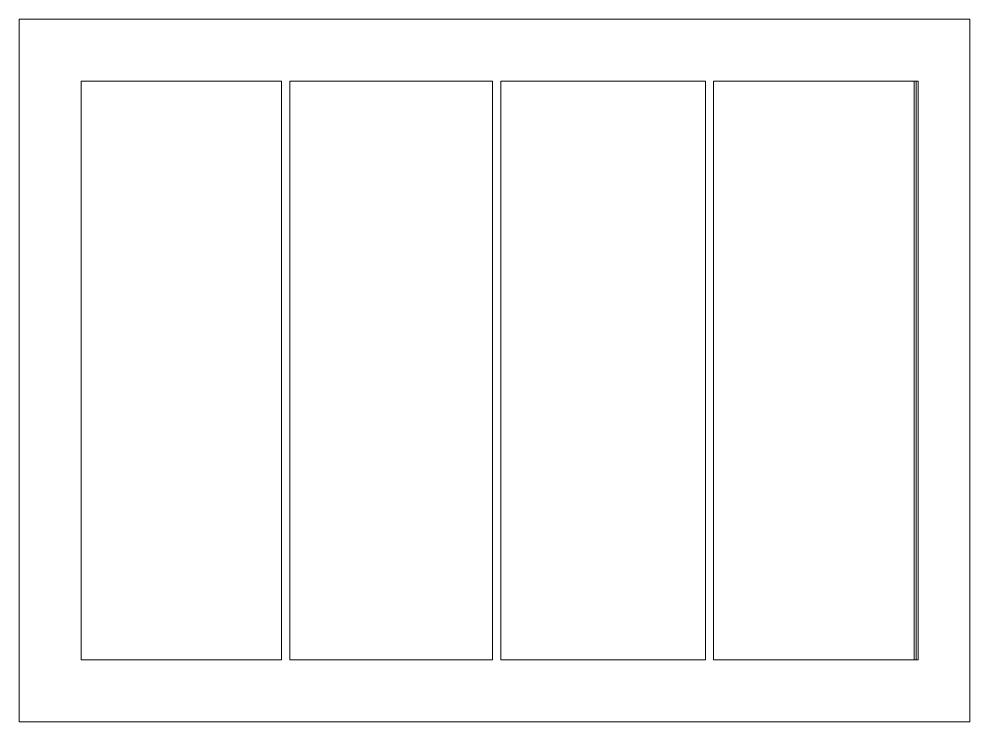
# Model space of a CAD drawing. Header units: millimetres. Extents: x 0 to 230, y 0 to 170.
import ezdxf

# ---------------------------------------------------------------- set-up
doc = ezdxf.new("R2010")
doc.units = ezdxf.units.MM
doc.linetypes.add('K5LT_THIN', pattern=[0])

# ---------------------------------------------------------------- blocks, each defined once
blk = doc.blocks.new('U0')
at = {"color": 7, "linetype": 'K5LT_THIN', "lineweight": 18}
for p, q in [((230, 170), (0, 170)), ((0, 170), (0, 0)), ((230, 0), (230, 170)), ((0, 0), (230, 0))]:
    blk.add_line(p, q, dxfattribs=at)
blk = doc.blocks.new('U1')
at = {"color": 7, "linetype": 'K5LT_THIN', "lineweight": 18}
for p, q in [((63.5, 155), (15, 155)), ((15, 155), (15, 15)), ((63.5, 15), (63.5, 155)), ((15, 15), (63.5, 15))]:
    blk.add_line(p, q, dxfattribs=at)
blk = doc.blocks.new('U2')
at = {"color": 7, "linetype": 'K5LT_THIN', "lineweight": 18}
for p, q in [((114.5, 155), (65.5, 155)), ((65.5, 155), (65.5, 15)), ((114.5, 15), (114.5, 155)), ((65.5, 15), (114.5, 15))]:
    blk.add_line(p, q, dxfattribs=at)
blk = doc.blocks.new('U3')
at = {"color": 7, "linetype": 'K5LT_THIN', "lineweight": 18}
for p, q in [((166, 155), (116.5, 155)), ((116.5, 155), (116.5, 15)), ((166, 15), (166, 155)), ((116.5, 15), (166, 15))]:
    blk.add_line(p, q, dxfattribs=at)
blk = doc.blocks.new('U4')
at = {"color": 7, "linetype": 'K5LT_THIN', "lineweight": 18}
for p, q in [((217.5, 155), (168, 155)), ((168, 155), (168, 15)), ((217.5, 15), (217.5, 155)), ((168, 15), (217.5, 15))]:
    blk.add_line(p, q, dxfattribs=at)

msp = doc.modelspace()

# ---------------------------------------------------------------- linework, layer by layer
at = {"color": 7, "linetype": 'K5LT_THIN', "lineweight": 18}
for p, q in [((216.5, 15), (216.5, 155)), ((217, 155), (217, 15))]:
    msp.add_line(p, q, dxfattribs=at)

# ---------------------------------------------------------------- block references
for name in ['U0', 'U1', 'U2', 'U3', 'U4']:
    msp.add_blockref(name, (0, 0))

doc.saveas('drawing.dxf')
